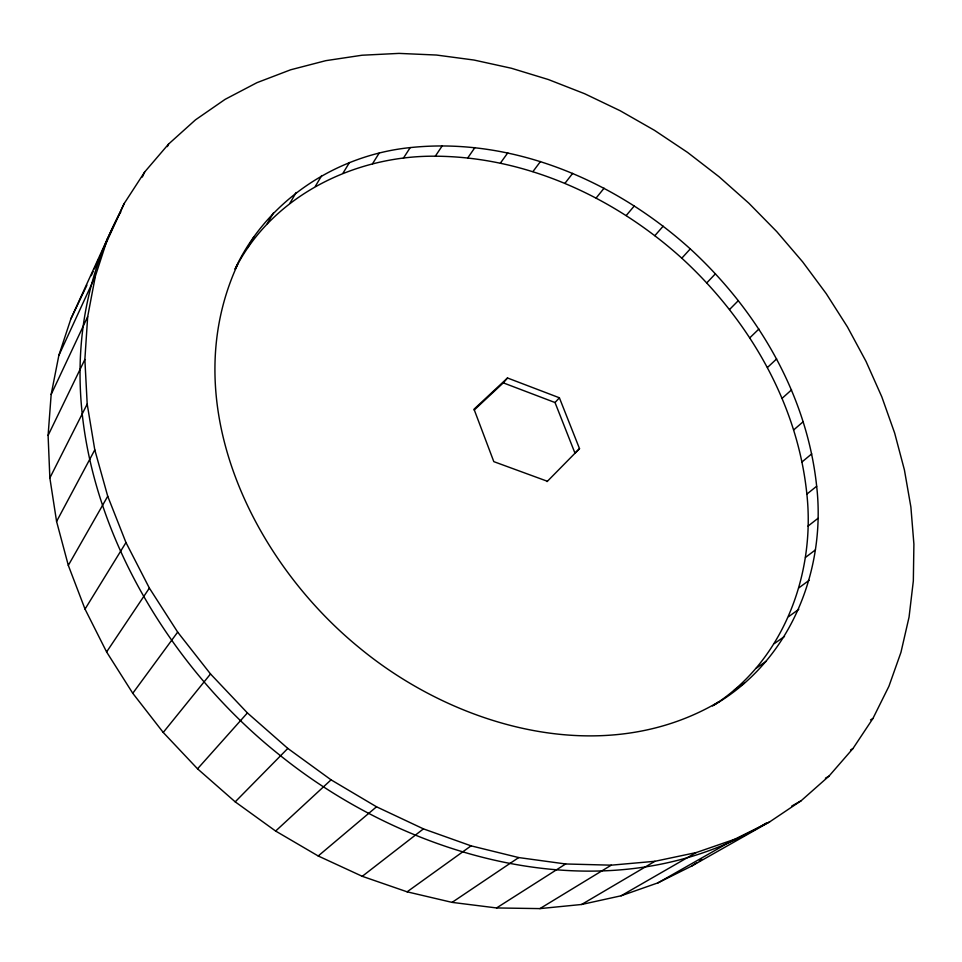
<?xml version="1.0" encoding="UTF-8"?>
<svg xmlns="http://www.w3.org/2000/svg" width="962" height="962" viewBox="0 0 962 962"><rect width="100%" height="100%" fill="white"/><g stroke="black" fill="none" stroke-linecap="round" stroke-linejoin="round"><path stroke-width="1.44" d="M769.588 821.933L734.487 839.345L696.151 852.585L654.918 861.291L611.255 865.175L565.656 863.972L518.71 857.563L471.079 845.851L423.436 828.871L376.527 806.793L331.072 779.845L287.806 748.412L247.402 712.926L210.51 673.965L177.669 632.118L149.375 588.095L125.974 542.556L107.732 496.26L94.793 449.867L87.193 404.064L84.872 359.475L87.674 316.666L95.37 276.13L107.672 238.287L124.218 203.487L144.649 172.018L168.554 144.084L195.514 119.829L225.132 99.339L256.974 82.66L290.668 69.781L325.805 60.666L362.037 55.231L399.026 53.391L436.447 55.038L474.001 60.041L511.399 68.254L548.388 79.545L584.716 93.759L620.165 110.738L654.497 130.339L687.529 152.393L719.035 176.731L748.857 203.21L776.779 231.638L802.645 261.856L826.25 293.675L847.438 326.924L866.016 361.387L881.817 396.861L894.672 433.116L904.412 469.925L910.882 507.01L913.9 544.119L913.335 580.928L909.054 617.123L900.949 652.368L888.924 686.279L872.931 718.482L852.945 748.568L828.991 776.118L801.166 800.721L769.588 821.933L691.979 865.896L658.02 882.827L621.103 895.79L581.589 904.484L539.922 908.609L496.572 907.948L452.092 902.38L407.106 891.822L362.265 876.31L318.206 855.976L275.637 831.048L235.209 801.851L197.547 768.818L163.227 732.443L132.768 693.277L106.602 651.947L85.029 609.102L68.314 565.379L56.578 521.464L49.856 477.946L48.1 435.425L51.166 394.444L58.838 355.471L70.851 318.939L107.672 238.287M714.417 704.809C789.814 660.918 826.298 571.067 816.666 486.243C806.95 394.576 757.503 310.594 690.283 248.905C614.971 180.88 512.926 136.772 410.221 147.595C336.003 155.171 266.63 200.793 235.017 269.132M712.517 705.976C782.888 661.928 815.548 574.699 806.865 494.119C797.522 403.03 748.58 319.456 681.805 258.189C614.574 197.547 526.803 156.698 435.305 156.205C355.218 155.447 272.354 195.563 235.329 268.783M237.674 264.454C174.831 400.565 250.938 559.319 359.307 647.727C456.421 727.993 604.22 769.78 718.854 701.755M91.234 275.673L93.098 271.609M94.336 268.903L98.677 259.403M99.916 256.698L103.631 248.557M104.87 245.851L124.218 203.487M58.838 355.471L95.37 276.13M142.34 177.032L144.649 172.018M51.166 394.444L87.674 316.666M167.376 146.609L168.554 144.084M70.851 318.939L86.905 285.173M48.1 435.425L84.872 359.475M49.856 477.946L87.193 404.064M56.578 521.464L94.793 449.867M247.691 247.715L253.727 237.097M68.314 565.379L107.732 496.26M267.232 223.701L273.352 213.035M289.935 203.186L296.152 192.484M315.344 186.303L321.693 175.601M343.013 173.148L349.507 162.482M85.029 609.102L125.974 542.556M372.51 163.768L379.16 153.138M403.415 158.141L410.221 147.595M120.743 212.157L119.12 214.658C18.807 402.813 125.601 633.333 280.567 755.771C412.746 861.892 612.878 916.954 766.233 823.075M435.305 156.205L442.279 145.755M106.602 651.947L149.375 588.095M467.772 157.888L474.927 147.547M500.444 163.047L507.792 152.838M132.768 693.277L177.669 632.118M532.96 171.561L540.488 161.484M564.971 183.273L572.691 173.34M163.227 732.443L210.51 673.965M596.163 197.98L604.076 188.203M626.226 215.512L634.331 205.892M503.294 382.864L507.491 377.982L559.391 397.787L579.509 448.641L574.999 453.222L555.026 402.537L503.294 382.864L474.206 410.016M654.857 235.654L663.155 226.202M197.547 768.818L247.402 712.926M681.805 258.189L690.283 248.905M555.026 402.537L559.391 397.787M706.781 282.876L715.451 273.773M547.089 481.601L579.509 448.641M235.209 801.851L287.806 748.412M729.545 309.499L738.395 300.565M749.843 337.782L758.886 329.04M507.491 377.982L474.025 409.199L493.807 461.64L547.402 481.277M767.46 367.472L776.671 358.898M275.637 831.048L331.072 779.845M782.178 398.256L791.546 389.863M793.77 429.846L803.294 421.633M318.206 855.976L376.527 806.793M802.055 461.916L811.724 453.872M806.865 494.119L816.666 486.243M808.044 526.094L817.941 518.374M362.265 876.31L423.436 828.871M805.459 557.443L815.451 549.879M799.013 587.758L809.078 580.351M788.66 616.618L798.761 609.343M407.106 891.822L471.079 845.851M774.386 643.578L784.511 636.435M756.252 668.205L766.353 661.159M734.355 690.031L744.408 683.08M452.092 902.38L518.71 857.563M691.979 865.896L696.897 862.601M699.35 860.966L701.815 859.319M496.572 907.948L565.656 863.972M539.922 908.609L611.255 865.175M870.526 719.925L872.931 718.482M581.589 904.484L654.918 861.291M850.54 749.975L852.945 748.568M621.103 895.79L696.151 852.585M825.396 778.198L828.991 776.118M791.63 806.144L801.166 800.721M658.02 882.827L734.487 839.345"/></g></svg>
